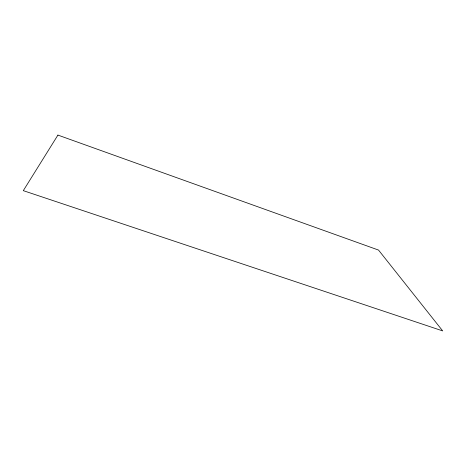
<?xml version="1.0" encoding="UTF-8"?>
<svg xmlns="http://www.w3.org/2000/svg" width="466" height="466" viewBox="0 0 466 466"><rect width="100%" height="100%" fill="white"/><g stroke="black" fill="none" stroke-linecap="round" stroke-linejoin="round"><path stroke-width="0.7" d="M57.924 135.088L23.3 190.652L442.7 330.912L378.532 250.073L57.924 135.088"/></g></svg>
